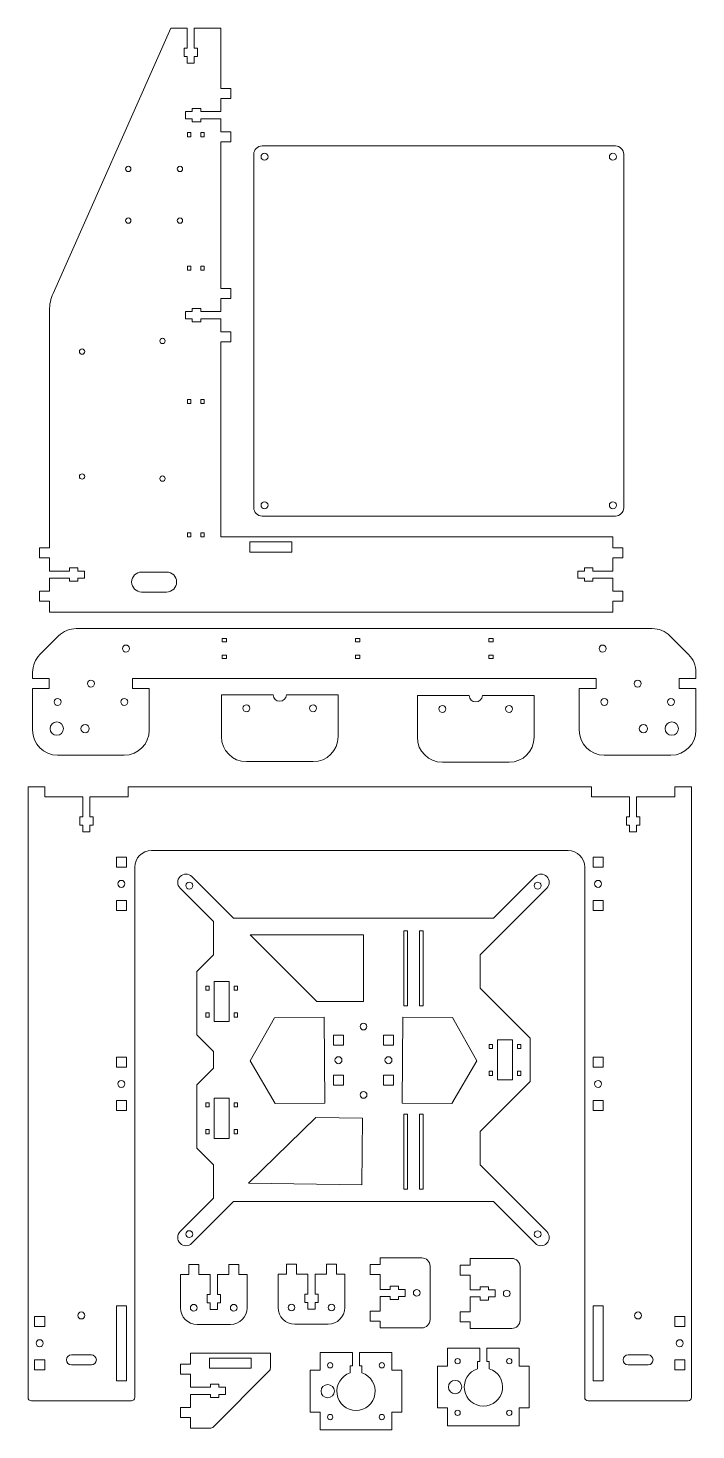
# Model space of a CAD drawing. Header units: millimetres. Extents: x -296 to 113, y -708 to 658.
# Drawn here: x -296 to 105, y -183 to 658 of the extents above; entities that cross this region are included whole.
import ezdxf

# ---------------------------------------------------------------- set-up
doc = ezdxf.new("R2010")
doc.units = ezdxf.units.MM

msp = doc.modelspace()

# ---------------------------------------------------------------- linework, layer by layer
at = {"color": 7, "linetype": 'Continuous', "lineweight": 15}
for p, q in [((-210.06, 657.87), (-280.71, 498.67)), ((-200.16, 657.87), (-210.06, 657.87)), ((-200.16, 657.87), (-200.16, 645.87)), ((-180.06, 657.87), (-195.96, 657.87)), ((-195.96, 645.87), (-195.96, 657.87)), ((-180.06, 657.87), (-180.06, 621.61)), ((-200.16, 645.87), (-202.06, 645.87)), ((-202.06, 645.87), (-202.06, 640.77)), ((-202.06, 640.77), (-200.16, 640.77)), ((-200.16, 640.77), (-200.16, 636.77)), ((-194.06, 645.87), (-195.96, 645.87)), ((-195.96, 636.77), (-195.96, 640.77)), ((-195.96, 640.77), (-194.06, 640.77)), ((-194.06, 640.77), (-194.06, 645.87)), ((-200.16, 636.77), (-195.96, 636.77)), ((-174.06, 621.61), (-180.06, 621.61)), ((-174.06, 615.61), (-180.06, 615.61)), ((-180.06, 615.61), (-180.06, 607.81)), ((-174.06, 621.61), (-174.06, 615.61)), ((-197.16, 607.81), (-201.16, 607.81)), ((-201.16, 607.81), (-201.16, 603.41)), ((-192.06, 609.61), (-197.16, 609.61)), ((-197.16, 609.61), (-197.16, 607.81)), ((-192.06, 607.81), (-192.06, 609.61)), ((-180.06, 607.81), (-192.06, 607.81)), ((-201.16, 603.41), (-197.16, 603.41)), ((-197.16, 603.41), (-197.16, 601.61)), ((-197.16, 601.61), (-192.06, 601.61)), ((-192.06, 601.61), (-192.06, 603.41)), ((-192.06, 603.41), (-180.06, 603.41)), ((-180.06, 603.41), (-180.06, 595.61)), ((-198.06, 595.12), (-200.06, 595.12)), ((-200.06, 595.12), (-200.06, 592.62)), ((-200.06, 592.62), (-198.06, 592.62)), ((-198.06, 592.62), (-198.06, 595.12)), ((-190.06, 595.12), (-192.06, 595.12)), ((-192.06, 595.12), (-192.06, 592.62)), ((-192.06, 592.62), (-190.06, 592.62)), ((-190.06, 592.62), (-190.06, 595.12)), ((-174.06, 595.61), (-180.06, 595.61)), ((-174.06, 589.61), (-180.06, 589.61)), ((-180.06, 589.61), (-180.06, 501.61)), ((-174.06, 595.61), (-174.06, 589.61)), ((-160.34, 582.17), (-160.34, 370.17)), ((56.66, 587.17), (-155.34, 587.17)), ((61.66, 370.17), (61.66, 582.17)), ((-198.06, 515.12), (-200.06, 515.12)), ((-200.06, 515.12), (-200.06, 512.62)), ((-198.06, 512.62), (-198.06, 515.12)), ((-190.06, 515.12), (-192.06, 515.12)), ((-192.06, 515.12), (-192.06, 512.62)), ((-190.06, 512.62), (-190.06, 515.12)), ((-200.06, 512.62), (-198.06, 512.62)), ((-192.06, 512.62), (-190.06, 512.62)), ((-174.06, 501.61), (-180.06, 501.61)), ((-174.06, 501.61), (-174.06, 495.61)), ((-282.86, 346.12), (-282.86, 488.52)), ((-197.16, 487.81), (-201.16, 487.81)), ((-201.16, 487.81), (-201.16, 483.41)), ((-192.06, 489.61), (-197.16, 489.61)), ((-197.16, 489.61), (-197.16, 487.81)), ((-192.06, 487.81), (-192.06, 489.61)), ((-180.06, 487.81), (-192.06, 487.81)), ((-174.06, 495.61), (-180.06, 495.61)), ((-180.06, 495.61), (-180.06, 487.81)), ((-201.16, 483.41), (-197.16, 483.41)), ((-197.16, 483.41), (-197.16, 481.61)), ((-197.16, 481.61), (-192.06, 481.61)), ((-192.06, 481.61), (-192.06, 483.41)), ((-192.06, 483.41), (-180.06, 483.41)), ((-180.06, 483.41), (-180.06, 475.61)), ((-174.06, 475.61), (-180.06, 475.61)), ((-174.06, 475.61), (-174.06, 469.61)), ((-174.06, 469.61), (-180.06, 469.61)), ((-180.06, 469.61), (-180.06, 352.62)), ((-198.06, 435.12), (-200.06, 435.12)), ((-200.06, 435.12), (-200.06, 432.62)), ((-200.06, 432.62), (-198.06, 432.62)), ((-198.06, 432.62), (-198.06, 435.12)), ((-190.06, 435.12), (-192.06, 435.12)), ((-192.06, 435.12), (-192.06, 432.62)), ((-192.06, 432.62), (-190.06, 432.62)), ((-190.06, 432.62), (-190.06, 435.12)), ((-155.34, 365.17), (56.66, 365.17)), ((-198.06, 355.12), (-200.06, 355.12)), ((-200.06, 355.12), (-200.06, 352.62)), ((-198.06, 352.62), (-198.06, 355.12)), ((-192.06, 355.12), (-192.06, 352.62)), ((-190.06, 355.12), (-192.06, 355.12)), ((-190.06, 352.62), (-190.06, 355.12)), ((-288.86, 346.12), (-288.86, 340.12)), ((-288.86, 346.12), (-282.86, 346.12)), ((-200.06, 352.62), (-198.06, 352.62)), ((-192.06, 352.62), (-190.06, 352.62)), ((55.14, 352.62), (-180.06, 352.62)), ((-137.53, 349.74), (-162.58, 349.74)), ((-162.58, 349.74), (-162.58, 343.49)), ((-137.53, 343.49), (-137.53, 349.74)), ((55.14, 352.62), (55.14, 346.12)), ((61.14, 346.12), (55.14, 346.12)), ((61.14, 346.12), (61.14, 340.12)), ((-288.86, 340.12), (-282.86, 340.12)), ((-282.86, 332.22), (-282.86, 340.12)), ((-162.58, 343.49), (-137.53, 343.49)), ((61.14, 340.12), (55.14, 340.12)), ((55.14, 340.12), (55.14, 332.22)), ((-282.86, 332.22), (-270.86, 332.22)), ((-282.86, 320.12), (-282.86, 328.02)), ((-270.86, 328.02), (-282.86, 328.02)), ((-270.86, 334.12), (-265.76, 334.12)), ((-270.86, 332.22), (-270.86, 334.12)), ((-270.86, 326.12), (-270.86, 328.02)), ((-265.76, 334.12), (-265.76, 332.22)), ((-265.76, 332.22), (-261.76, 332.22)), ((-261.76, 328.02), (-265.76, 328.02)), ((-265.76, 328.02), (-265.76, 326.12)), ((-261.76, 332.22), (-261.76, 328.02)), ((-212.56, 331.62), (-227.56, 331.62)), ((38.04, 332.22), (34.04, 332.22)), ((34.04, 332.22), (34.04, 328.02)), ((34.04, 328.02), (38.04, 328.02)), ((43.14, 334.12), (38.04, 334.12)), ((38.04, 334.12), (38.04, 332.22)), ((38.04, 328.02), (38.04, 326.12)), ((43.14, 332.22), (43.14, 334.12)), ((55.14, 332.22), (43.14, 332.22)), ((43.14, 328.02), (55.14, 328.02)), ((43.14, 326.12), (43.14, 328.02)), ((55.14, 328.02), (55.14, 320.12)), ((-288.86, 320.12), (-288.86, 314.12)), ((-288.86, 320.12), (-282.86, 320.12)), ((-265.76, 326.12), (-270.86, 326.12)), ((-227.56, 319.62), (-212.56, 319.62)), ((38.04, 326.12), (43.14, 326.12)), ((61.14, 320.12), (55.14, 320.12)), ((61.14, 320.12), (61.14, 314.12)), ((-288.86, 314.12), (-282.86, 314.12)), ((-282.86, 307.62), (-282.86, 314.12)), ((61.14, 314.12), (55.14, 314.12)), ((55.14, 314.12), (55.14, 307.62)), ((-282.86, 307.62), (55.14, 307.62)), ((78.8, 297.71), (-266.77, 297.71)), ((-277.38, 293.31), (-288.59, 282.1)), ((-176.75, 291.71), (-179.25, 291.71)), ((-179.25, 291.71), (-179.25, 289.71)), ((-179.25, 289.71), (-176.75, 289.71)), ((-176.75, 289.71), (-176.75, 291.71)), ((-96.75, 291.71), (-99.25, 291.71)), ((-99.25, 291.71), (-99.25, 289.71)), ((-99.25, 289.71), (-96.75, 289.71)), ((-96.75, 289.71), (-96.75, 291.71)), ((-16.75, 291.71), (-19.25, 291.71)), ((-19.25, 291.71), (-19.25, 289.71)), ((-19.25, 289.71), (-16.75, 289.71)), ((-16.75, 289.71), (-16.75, 291.71)), ((100.62, 282.1), (89.41, 293.31)), ((-176.75, 281.71), (-179.25, 281.71)), ((-179.25, 281.71), (-179.25, 279.71)), ((-179.25, 279.71), (-176.75, 279.71)), ((-176.75, 279.71), (-176.75, 281.71)), ((-99.25, 281.71), (-99.25, 279.71)), ((-96.75, 281.71), (-99.25, 281.71)), ((-99.25, 279.71), (-96.75, 279.71)), ((-96.75, 279.71), (-96.75, 281.71)), ((-19.25, 281.71), (-19.25, 279.71)), ((-16.75, 281.71), (-19.25, 281.71)), ((-19.25, 279.71), (-16.75, 279.71)), ((-16.75, 279.71), (-16.75, 281.71)), ((-292.98, 271.49), (-292.98, 267.71)), ((105.02, 267.71), (105.02, 271.49)), ((-282.96, 267.71), (-292.98, 267.71)), ((-292.98, 261.69), (-292.98, 236.71)), ((-292.98, 261.69), (-282.96, 261.69)), ((-282.96, 261.69), (-282.96, 267.71)), ((-233, 267.71), (45.04, 267.71)), ((-233, 267.71), (-233, 261.69)), ((-233, 261.69), (-222.98, 261.69)), ((-222.98, 236.71), (-222.98, 261.69)), ((35.02, 236.71), (35.02, 261.69)), ((45.04, 261.69), (35.02, 261.69)), ((45.04, 267.71), (45.04, 261.69)), ((95, 267.71), (105.02, 267.71)), ((95, 261.69), (95, 267.71)), ((105.02, 261.69), (95, 261.69)), ((105.02, 236.71), (105.02, 261.69)), ((-148.71, 257.89), (-179.72, 257.89)), ((-179.72, 257.89), (-179.72, 232.89)), ((-109.72, 257.89), (-140.73, 257.89)), ((-109.72, 232.89), (-109.72, 257.89)), ((-62.14, 257.5), (-62.14, 232.5)), ((-31.13, 257.5), (-62.14, 257.5)), ((7.86, 257.5), (-23.15, 257.5)), ((7.86, 232.5), (7.86, 257.5)), ((-237.98, 221.71), (-277.98, 221.71)), ((50.02, 221.71), (90.02, 221.71)), ((-164.72, 217.89), (-124.72, 217.89)), ((-47.14, 217.5), (-7.14, 217.5)), ((-295.73, 202.84), (-295.73, -163.41)), ((-285.73, 202.84), (-295.73, 202.84)), ((-285.73, 196.84), (-285.73, 202.84)), ((42.25, 202.84), (-235.71, 202.84)), ((-235.71, 196.84), (-235.71, 202.84)), ((42.25, 196.84), (42.25, 202.84)), ((102.27, 202.84), (92.27, 202.84)), ((92.27, 196.84), (92.27, 202.84)), ((102.27, -163.41), (102.27, 202.84)), ((-285.73, 196.84), (-262.77, 196.84)), ((-262.77, 196.84), (-262.77, 184.84)), ((-258.67, 196.84), (-235.71, 196.84)), ((-258.67, 184.84), (-258.67, 196.84)), ((42.25, 196.84), (65.21, 196.84)), ((65.21, 196.84), (65.21, 184.84)), ((69.31, 196.84), (92.27, 196.84)), ((69.31, 184.84), (69.31, 196.84)), ((-264.72, 184.84), (-264.72, 179.74)), ((-262.77, 184.84), (-264.72, 184.84)), ((-264.72, 179.74), (-262.77, 179.74)), ((-262.77, 179.74), (-262.77, 175.74)), ((-256.72, 184.84), (-258.67, 184.84)), ((-258.67, 175.74), (-258.67, 179.74)), ((-258.67, 179.74), (-256.72, 179.74)), ((-256.72, 179.74), (-256.72, 184.84)), ((63.26, 184.84), (63.26, 179.74)), ((65.21, 184.84), (63.26, 184.84)), ((63.26, 179.74), (65.21, 179.74)), ((65.21, 179.74), (65.21, 175.74)), ((71.26, 184.84), (69.31, 184.84)), ((69.31, 179.74), (71.26, 179.74)), ((69.31, 175.74), (69.31, 179.74)), ((71.26, 179.74), (71.26, 184.84)), ((-262.77, 175.74), (-258.67, 175.74)), ((65.21, 175.74), (69.31, 175.74)), ((-236.72, 160.6), (-242.74, 160.6)), ((-242.74, 160.6), (-242.74, 154.58)), ((-236.72, 154.58), (-236.72, 160.6)), ((28.27, 164.59), (-221.73, 164.59)), ((43.26, 160.6), (43.26, 154.58)), ((49.28, 160.6), (43.26, 160.6)), ((49.28, 154.58), (49.28, 160.6)), ((-242.74, 154.58), (-236.72, 154.58)), ((-231.73, 154.59), (-231.73, -163.41)), ((38.27, -163.41), (38.27, 154.59)), ((43.26, 154.58), (49.28, 154.58)), ((-172.47, 124.01), (-197.47, 149.01)), ((8.53, 149.01), (-16.47, 124.01)), ((-242.74, 134.6), (-242.74, 128.58)), ((-236.72, 134.6), (-242.74, 134.6)), ((-236.72, 128.58), (-236.72, 134.6)), ((-204.47, 142.01), (-184.47, 122.01)), ((-24.47, 102.01), (15.53, 142.01)), ((49.28, 134.6), (43.26, 134.6)), ((43.26, 134.6), (43.26, 128.58)), ((49.28, 128.58), (49.28, 134.6)), ((-242.74, 128.58), (-236.72, 128.58)), ((43.26, 128.58), (49.28, 128.58)), ((-184.47, 122.01), (-184.47, 102.01)), ((-16.47, 124.01), (-172.47, 124.01)), ((-94.47, 114.01), (-162.47, 114.01)), ((-162.47, 114.01), (-122.47, 74.01)), ((-94.47, 74.01), (-94.47, 114.01)), ((-68.12, 116.51), (-70.32, 116.51)), ((-70.32, 116.51), (-70.32, 71.51)), ((-68.12, 71.51), (-68.12, 116.51)), ((-60.82, 116.51), (-60.82, 71.51)), ((-58.62, 116.51), (-60.82, 116.51)), ((-58.62, 71.51), (-58.62, 116.51)), ((-184.47, 102.01), (-194.47, 92.01)), ((-24.47, 82.01), (-24.47, 102.01)), ((-194.47, 92.01), (-194.47, 54.01)), ((-183.97, 86.06), (-183.97, 61.96)), ((-174.97, 86.06), (-183.97, 86.06)), ((-174.97, 61.96), (-174.97, 86.06)), ((-186.97, 83.31), (-188.97, 83.31)), ((-188.97, 83.31), (-188.97, 80.81)), ((-188.97, 80.81), (-186.97, 80.81)), ((-186.97, 80.81), (-186.97, 83.31)), ((-171.97, 83.31), (-171.97, 80.81)), ((-169.97, 83.31), (-171.97, 83.31)), ((-171.97, 80.81), (-169.97, 80.81)), ((-169.97, 80.81), (-169.97, 83.31)), ((5.53, 52.01), (-24.47, 82.01)), ((-122.47, 74.01), (-94.47, 74.01)), ((-70.32, 71.51), (-68.12, 71.51)), ((-60.82, 71.51), (-58.62, 71.51)), ((-188.97, 67.21), (-188.97, 64.71)), ((-186.97, 67.21), (-188.97, 67.21)), ((-188.97, 64.71), (-186.97, 64.71)), ((-186.97, 64.71), (-186.97, 67.21)), ((-183.97, 61.96), (-174.97, 61.96)), ((-169.97, 67.21), (-171.97, 67.21)), ((-171.97, 67.21), (-171.97, 64.71)), ((-171.97, 64.71), (-169.97, 64.71)), ((-169.97, 64.71), (-169.97, 67.21)), ((-147.84, 64.33), (-162.5, 38.46)), ((-118.11, 64.57), (-147.84, 64.33)), ((-117.69, 13.07), (-118.11, 64.57)), ((-70.82, 64.59), (-71.18, 13.09)), ((-41.08, 64.38), (-70.82, 64.59)), ((-26.4, 38.53), (-41.08, 64.38)), ((-194.47, 54.01), (-184.47, 44.01)), ((-112.47, 53.84), (-112.47, 47.82)), ((-106.45, 53.84), (-112.47, 53.84)), ((-106.45, 47.82), (-106.45, 53.84)), ((-76.45, 53.84), (-82.47, 53.84)), ((-82.47, 53.84), (-82.47, 47.82)), ((-76.45, 47.82), (-76.45, 53.84)), ((-13.97, 51.06), (-13.97, 26.96)), ((-4.97, 51.06), (-13.97, 51.06)), ((-4.97, 26.96), (-4.97, 51.06)), ((5.53, 26.01), (5.53, 52.01)), ((-184.47, 44.01), (-184.47, 34.01)), ((-112.47, 47.82), (-106.45, 47.82)), ((-82.47, 47.82), (-76.45, 47.82)), ((-18.97, 48.31), (-18.97, 45.81)), ((-16.97, 48.31), (-18.97, 48.31)), ((-18.97, 45.81), (-16.97, 45.81)), ((-16.97, 45.81), (-16.97, 48.31)), ((-1.97, 48.31), (-1.97, 45.81)), ((0.03, 48.31), (-1.97, 48.31)), ((-1.97, 45.81), (0.03, 45.81)), ((0.03, 45.81), (0.03, 48.31)), ((-236.72, 40.6), (-242.74, 40.6)), ((-242.74, 40.6), (-242.74, 34.58)), ((-242.74, 34.58), (-236.72, 34.58)), ((-236.72, 34.58), (-236.72, 40.6)), ((-184.47, 34.01), (-194.47, 24.01)), ((-162.5, 38.46), (-147.43, 12.83)), ((-41.45, 12.88), (-26.4, 38.53)), ((43.26, 40.6), (43.26, 34.58)), ((49.28, 40.6), (43.26, 40.6)), ((43.26, 34.58), (49.28, 34.58)), ((49.28, 34.58), (49.28, 40.6)), ((-106.45, 29.84), (-112.47, 29.84)), ((-112.47, 29.84), (-112.47, 23.82)), ((-106.45, 23.82), (-106.45, 29.84)), ((-76.45, 29.84), (-82.47, 29.84)), ((-82.47, 29.84), (-82.47, 23.82)), ((-76.45, 23.82), (-76.45, 29.84)), ((-24.47, -3.99), (5.53, 26.01)), ((-16.97, 32.21), (-18.97, 32.21)), ((-18.97, 32.21), (-18.97, 29.71)), ((-18.97, 29.71), (-16.97, 29.71)), ((-16.97, 29.71), (-16.97, 32.21)), ((-13.97, 26.96), (-4.97, 26.96)), ((-1.97, 32.21), (-1.97, 29.71)), ((0.03, 32.21), (-1.97, 32.21)), ((-1.97, 29.71), (0.03, 29.71)), ((0.03, 29.71), (0.03, 32.21)), ((-194.47, 24.01), (-194.47, -13.99)), ((-112.47, 23.82), (-106.45, 23.82)), ((-82.47, 23.82), (-76.45, 23.82)), ((-236.72, 14.6), (-242.74, 14.6)), ((-242.74, 14.6), (-242.74, 8.58)), ((-242.74, 8.58), (-236.72, 8.58)), ((-236.72, 8.58), (-236.72, 14.6)), ((-188.97, 13.31), (-188.97, 10.81)), ((-186.97, 13.31), (-188.97, 13.31)), ((-188.97, 10.81), (-186.97, 10.81)), ((-186.97, 10.81), (-186.97, 13.31)), ((-183.97, 16.06), (-183.97, -8.04)), ((-174.97, 16.06), (-183.97, 16.06)), ((-174.97, -8.04), (-174.97, 16.06)), ((-171.97, 13.31), (-171.97, 10.81)), ((-169.97, 13.31), (-171.97, 13.31)), ((-171.97, 10.81), (-169.97, 10.81)), ((-169.97, 10.81), (-169.97, 13.31)), ((-147.43, 12.83), (-117.69, 13.07)), ((-71.18, 13.09), (-41.45, 12.88)), ((43.26, 14.6), (43.26, 8.58)), ((49.28, 14.6), (43.26, 14.6)), ((43.26, 8.58), (49.28, 8.58)), ((49.28, 8.58), (49.28, 14.6)), ((-122.96, 4.41), (-163.52, -35.02)), ((-94.96, 4.01), (-122.96, 4.41)), ((-95.53, -35.99), (-94.96, 4.01)), ((-68.12, 6.51), (-70.32, 6.51)), ((-70.32, 6.51), (-70.32, -38.49)), ((-68.12, -38.49), (-68.12, 6.51)), ((-60.82, 6.51), (-60.82, -38.49)), ((-58.62, 6.51), (-60.82, 6.51)), ((-58.62, -38.49), (-58.62, 6.51)), ((-188.97, -2.79), (-188.97, -5.29)), ((-186.97, -2.79), (-188.97, -2.79)), ((-188.97, -5.29), (-186.97, -5.29)), ((-186.97, -5.29), (-186.97, -2.79)), ((-183.97, -8.04), (-174.97, -8.04)), ((-169.97, -2.79), (-171.97, -2.79)), ((-171.97, -2.79), (-171.97, -5.29)), ((-171.97, -5.29), (-169.97, -5.29)), ((-169.97, -5.29), (-169.97, -2.79)), ((-24.47, -23.99), (-24.47, -3.99)), ((-194.47, -13.99), (-184.47, -23.99)), ((-184.47, -23.99), (-184.47, -43.99)), ((15.53, -63.99), (-24.47, -23.99)), ((-163.52, -35.02), (-95.53, -35.99)), ((-70.32, -38.49), (-68.12, -38.49)), ((-60.82, -38.49), (-58.62, -38.49)), ((-184.47, -43.99), (-204.47, -63.99)), ((-197.47, -70.99), (-172.47, -45.99)), ((-172.47, -45.99), (-16.47, -45.99)), ((-16.47, -45.99), (8.53, -70.99)), ((-199.33, -83.63), (-199.33, -89.63)), ((-199.33, -83.63), (-193.33, -83.63)), ((-193.33, -83.63), (-193.33, -89.63)), ((-175.33, -83.63), (-175.33, -89.63)), ((-175.33, -83.63), (-169.33, -83.63)), ((-169.33, -83.63), (-169.33, -89.63)), ((-140.7, -83.5), (-140.7, -89.5)), ((-140.7, -83.5), (-134.7, -83.5)), ((-134.7, -83.5), (-134.7, -89.5)), ((-116.7, -83.5), (-116.7, -89.5)), ((-116.7, -83.5), (-110.7, -83.5)), ((-110.7, -83.5), (-110.7, -89.5)), ((-90.54, -83.73), (-84.54, -83.73)), ((-90.54, -89.73), (-90.54, -83.73)), ((-84.54, -79.73), (-84.54, -83.73)), ((-59.54, -79.73), (-84.54, -79.73)), ((-36.55, -90.07), (-36.55, -84.07)), ((-36.55, -84.07), (-30.55, -84.07)), ((-30.55, -80.07), (-30.55, -84.07)), ((-5.55, -80.07), (-30.55, -80.07)), ((-204.33, -89.63), (-204.33, -109.63)), ((-199.33, -89.63), (-204.33, -89.63)), ((-186.53, -89.63), (-193.33, -89.63)), ((-186.53, -89.63), (-186.53, -101.63)), ((-182.13, -101.63), (-182.13, -89.63)), ((-175.33, -89.63), (-182.13, -89.63)), ((-164.33, -89.63), (-169.33, -89.63)), ((-164.33, -109.63), (-164.33, -89.63)), ((-140.7, -89.5), (-145.7, -89.5)), ((-145.7, -89.5), (-145.7, -109.5)), ((-127.9, -89.5), (-134.7, -89.5)), ((-127.9, -89.5), (-127.9, -101.5)), ((-123.5, -101.5), (-123.5, -89.5)), ((-116.7, -89.5), (-123.5, -89.5)), ((-105.7, -89.5), (-110.7, -89.5)), ((-105.7, -109.5), (-105.7, -89.5)), ((-90.54, -89.73), (-84.54, -89.73)), ((-84.54, -89.73), (-84.54, -98.63)), ((-54.54, -116.73), (-54.54, -84.73)), ((-36.55, -90.07), (-30.55, -90.07)), ((-30.55, -90.07), (-30.55, -98.97)), ((-0.55, -117.07), (-0.55, -85.07)), ((-78.54, -98.63), (-84.54, -98.63)), ((-73.44, -96.73), (-78.54, -96.73)), ((-78.54, -96.73), (-78.54, -98.63)), ((-73.44, -98.63), (-73.44, -96.73)), ((-69.44, -98.63), (-73.44, -98.63)), ((-69.44, -102.83), (-69.44, -98.63)), ((-24.55, -98.97), (-30.55, -98.97)), ((-19.45, -97.07), (-24.55, -97.07)), ((-24.55, -97.07), (-24.55, -98.97)), ((-19.45, -98.97), (-19.45, -97.07)), ((-15.45, -98.97), (-19.45, -98.97)), ((-15.45, -103.17), (-15.45, -98.97)), ((-236.72, -108.41), (-242.74, -108.41)), ((-242.74, -108.41), (-242.74, -153.41)), ((-236.72, -153.41), (-236.72, -108.41)), ((-186.53, -101.63), (-188.33, -101.63)), ((-188.33, -101.63), (-188.33, -106.63)), ((-188.33, -106.63), (-186.53, -106.63)), ((-186.53, -106.63), (-186.53, -110.63)), ((-180.33, -101.63), (-182.13, -101.63)), ((-182.13, -110.63), (-182.13, -106.63)), ((-182.13, -106.63), (-180.33, -106.63)), ((-180.33, -106.63), (-180.33, -101.63)), ((-127.9, -101.5), (-129.7, -101.5)), ((-129.7, -101.5), (-129.7, -106.5)), ((-129.7, -106.5), (-127.9, -106.5)), ((-127.9, -106.5), (-127.9, -110.5)), ((-121.7, -101.5), (-123.5, -101.5)), ((-123.5, -110.5), (-123.5, -106.5)), ((-123.5, -106.5), (-121.7, -106.5)), ((-121.7, -106.5), (-121.7, -101.5)), ((-84.54, -102.83), (-84.54, -111.73)), ((-84.54, -102.83), (-78.54, -102.83)), ((-78.54, -102.83), (-78.54, -104.73)), ((-78.54, -104.73), (-73.44, -104.73)), ((-73.44, -102.83), (-69.44, -102.83)), ((-73.44, -104.73), (-73.44, -102.83)), ((-30.55, -103.17), (-30.55, -112.07)), ((-30.55, -103.17), (-24.55, -103.17)), ((-24.55, -103.17), (-24.55, -105.07)), ((-24.55, -105.07), (-19.45, -105.07)), ((-19.45, -105.07), (-19.45, -103.17)), ((-19.45, -103.17), (-15.45, -103.17)), ((43.26, -108.41), (43.26, -153.41)), ((49.28, -108.41), (43.26, -108.41)), ((49.28, -153.41), (49.28, -108.41)), ((-291.75, -114.9), (-291.75, -120.92)), ((-285.73, -114.9), (-291.75, -114.9)), ((-285.73, -120.92), (-285.73, -114.9)), ((-186.53, -110.63), (-182.13, -110.63)), ((-127.9, -110.5), (-123.5, -110.5)), ((-90.54, -117.73), (-90.54, -111.73)), ((-90.54, -111.73), (-84.54, -111.73)), ((-36.55, -118.07), (-36.55, -112.07)), ((-36.55, -112.07), (-30.55, -112.07)), ((98.29, -114.9), (92.27, -114.9)), ((92.27, -114.9), (92.27, -120.92)), ((98.29, -120.92), (98.29, -114.9)), ((-291.75, -120.92), (-285.73, -120.92)), ((-194.33, -119.63), (-174.33, -119.63)), ((-135.7, -119.5), (-115.7, -119.5)), ((-90.54, -117.73), (-84.54, -117.73)), ((-84.54, -117.73), (-84.54, -121.73)), ((-84.54, -121.73), (-59.54, -121.73)), ((-36.55, -118.07), (-30.55, -118.07)), ((-30.55, -118.07), (-30.55, -122.07)), ((-30.55, -122.07), (-5.55, -122.07)), ((92.27, -120.92), (98.29, -120.92)), ((-43.99, -133.92), (-43.99, -144.68)), ((-24.59, -133.92), (-43.99, -133.92)), ((-24.59, -141.92), (-24.59, -133.92)), ((-20.39, -141.92), (-20.39, -133.92)), ((-0.99, -133.92), (-20.39, -133.92)), ((-0.99, -144.68), (-0.99, -133.92)), ((-285.73, -140.9), (-291.75, -140.9)), ((-291.75, -140.9), (-291.75, -146.92)), ((-285.73, -146.92), (-285.73, -140.9)), ((-257.73, -137.91), (-269.73, -137.91)), ((-198.3, -136.88), (-198.3, -143.38)), ((-150.3, -136.88), (-198.3, -136.88)), ((-161.78, -139.85), (-186.83, -139.85)), ((-186.83, -139.85), (-186.83, -145.9)), ((-161.78, -145.9), (-161.78, -139.85)), ((-150.3, -145.64), (-150.3, -136.88)), ((-120.44, -136.41), (-120.44, -147.17)), ((-101.04, -136.41), (-120.44, -136.41)), ((-101.04, -144.41), (-101.04, -136.41)), ((-96.84, -144.41), (-96.84, -136.41)), ((-77.44, -136.41), (-96.84, -136.41)), ((-77.44, -147.17), (-77.44, -136.41)), ((-25.99, -141.92), (-24.59, -141.92)), ((-25.99, -146.23), (-25.99, -141.92)), ((-18.99, -141.92), (-20.39, -141.92)), ((-18.99, -146.23), (-18.99, -141.92)), ((76.27, -137.91), (64.27, -137.91)), ((92.27, -140.9), (92.27, -146.92)), ((98.29, -140.9), (92.27, -140.9)), ((98.29, -146.92), (98.29, -140.9)), ((-291.75, -146.92), (-285.73, -146.92)), ((-269.73, -143.91), (-257.73, -143.91)), ((-204.3, -149.38), (-204.3, -143.38)), ((-204.3, -143.38), (-198.3, -143.38)), ((-204.3, -149.38), (-198.3, -149.38)), ((-198.3, -149.38), (-198.3, -157.18)), ((-186.83, -145.9), (-161.78, -145.9)), ((-184.43, -181), (-151.18, -147.76)), ((-126.44, -147.17), (-126.44, -172.17)), ((-126.44, -147.17), (-120.44, -147.17)), ((-102.44, -144.41), (-101.04, -144.41)), ((-102.44, -148.72), (-102.44, -144.41)), ((-95.44, -144.41), (-96.84, -144.41)), ((-95.44, -148.72), (-95.44, -144.41)), ((-71.44, -147.17), (-77.44, -147.17)), ((-71.44, -147.17), (-71.44, -172.17)), ((-49.99, -144.68), (-43.99, -144.68)), ((-49.99, -144.68), (-49.99, -169.68)), ((5.01, -144.68), (-0.99, -144.68)), ((5.01, -144.68), (5.01, -169.68)), ((64.27, -143.91), (76.27, -143.91)), ((92.27, -146.92), (98.29, -146.92)), ((-242.74, -153.41), (-236.72, -153.41)), ((-186.3, -157.18), (-198.3, -157.18)), ((-181.2, -155.38), (-186.3, -155.38)), ((-186.3, -155.38), (-186.3, -157.18)), ((-181.2, -157.18), (-181.2, -155.38)), ((-177.2, -157.18), (-181.2, -157.18)), ((-177.2, -161.58), (-177.2, -157.18)), ((43.26, -153.41), (49.28, -153.41)), ((-293.73, -165.41), (-233.73, -165.41)), ((-198.3, -161.58), (-198.3, -169.38)), ((-198.3, -161.58), (-186.3, -161.58)), ((-186.3, -161.58), (-186.3, -163.38)), ((-186.3, -163.38), (-181.2, -163.38)), ((-181.2, -163.38), (-181.2, -161.58)), ((-181.2, -161.58), (-177.2, -161.58)), ((40.27, -165.41), (100.27, -165.41)), ((-204.3, -175.38), (-204.3, -169.38)), ((-204.3, -169.38), (-198.3, -169.38)), ((-204.3, -175.38), (-198.3, -175.38)), ((-198.3, -175.38), (-198.3, -181.88)), ((-126.44, -172.17), (-120.44, -172.17)), ((-120.44, -172.17), (-120.44, -182.94)), ((-71.44, -172.17), (-77.44, -172.17)), ((-77.44, -182.94), (-77.44, -172.17)), ((-49.99, -169.68), (-43.99, -169.68)), ((-43.99, -169.68), (-43.99, -180.45)), ((5.01, -169.68), (-0.99, -169.68)), ((-0.99, -180.45), (-0.99, -169.68)), ((-198.3, -181.88), (-186.55, -181.88)), ((-120.44, -182.94), (-77.44, -182.94)), ((-43.99, -180.45), (-0.99, -180.45))]:
    msp.add_line(p, q, dxfattribs=at)
for centre, radius in [((-153.84, 580.67), 2.1), ((55.16, 580.67), 2.1), ((-235.56, 573.37), 1.6), ((-204.56, 573.37), 1.6), ((-235.56, 542.37), 1.6), ((-204.56, 542.37), 1.6), ((-215.06, 470.17), 1.6), ((-263.32, 463.82), 1.6), ((-263.32, 388.89), 1.6), ((-215.06, 387.62), 1.6), ((-153.84, 371.67), 2.1), ((55.16, 371.67), 2.1), ((-236.97, 285.71), 2.1), ((49.01, 285.71), 2.1), ((-257.98, 264.7), 2.1), ((70.02, 264.7), 2.1), ((-277.98, 253.69), 2.1), ((-237.98, 253.69), 2.1), ((50.02, 253.69), 2.1), ((90.02, 253.69), 2.1), ((-164.72, 249.89), 2.1), ((-124.72, 249.89), 2.1), ((-47.14, 249.5), 2.1), ((-7.14, 249.5), 2.1), ((-278.48, 237.69), 4), ((-261.48, 237.69), 2.5), ((73.52, 237.69), 2.5), ((90.52, 237.69), 4), ((-239.73, 144.59), 2.1), ((-198.98, 143.52), 2.05), ((10.04, 143.52), 2.05), ((46.27, 144.59), 2.1), ((-94.46, 58.99), 2.05), ((-109.46, 38.84), 2.1), ((-79.46, 38.84), 2.1), ((-239.73, 24.59), 2.1), ((46.27, 24.59), 2.1), ((-94.44, 18.02), 2.05), ((-198.98, -65.48), 2.05), ((10.04, -65.5), 2.05), ((-62.54, -100.73), 2), ((-8.55, -101.07), 2), ((-196.33, -109.63), 2), ((-172.33, -109.63), 2), ((-137.7, -109.5), 2), ((-113.7, -109.5), 2), ((-263.73, -114.28), 2.1), ((70.27, -114.28), 2.1), ((-288.74, -130.91), 2.1), ((95.28, -130.91), 2.1), ((-114.44, -144.17), 1.6), ((-83.44, -144.17), 1.6), ((-37.99, -141.68), 1.6), ((-6.99, -141.68), 1.6), ((-115.94, -159.67), 4), ((-39.49, -157.18), 4), ((-114.44, -175.17), 1.6), ((-83.44, -175.17), 1.6), ((-37.99, -172.68), 1.6), ((-6.99, -172.68), 1.6)]:
    msp.add_circle(centre, radius, dxfattribs=at)
for centre, radius, start, end in [((-155.34, 582.17), 5, 90, 180), ((56.66, 582.17), 5, 0, 90), ((-257.86, 488.52), 25, 156.06906, 180), ((-155.34, 370.17), 5, 180, 270), ((56.66, 370.17), 5, 270, 0), ((-227.56, 325.62), 6, 90, 270), ((-212.56, 325.62), 6, 270, 90), ((-266.77, 282.71), 15, 90, 135), ((78.8, 282.71), 15, 45, 90), ((-277.98, 271.49), 15, 135, 180), ((90.02, 271.49), 15, 0, 45), ((-144.72, 258.13), 4, 183.47593, 356.52407), ((-27.14, 257.74), 4, 183.47593, 356.52407), ((-277.98, 236.71), 15, 180, 270), ((-237.98, 236.71), 15, 270, 0), ((50.02, 236.71), 15, 180, 270), ((90.02, 236.71), 15, 270, 0), ((-164.72, 232.89), 15, 180, 270), ((-124.72, 232.89), 15, 270, 0), ((-47.14, 232.5), 15, 180, 270), ((-7.14, 232.5), 15, 270, 0), ((-221.73, 154.59), 10, 90, 180), ((28.27, 154.59), 10, 0, 90), ((-200.97, 145.51), 4.95, 45, 225), ((12.03, 145.51), 4.95, 315, 135), ((-200.97, -67.49), 4.95, 135, 315), ((12.03, -67.49), 4.95, 225, 45), ((-59.54, -84.73), 5, 0, 90), ((-5.55, -85.07), 5, 0, 90), ((-194.33, -109.63), 10, 180, 270), ((-174.33, -109.63), 10, 270, 0), ((-135.7, -109.5), 10, 180, 270), ((-115.7, -109.5), 10, 270, 0), ((-59.54, -116.73), 5, 270, 0), ((-5.55, -117.07), 5, 270, 0), ((-269.73, -140.91), 3, 90, 270), ((-257.73, -140.91), 3, 270, 90), ((64.27, -140.91), 3, 90, 270), ((76.27, -140.91), 3, 270, 90), ((-153.3, -145.64), 3, 315, 0), ((-98.94, -159.67), 11.5, 107.71893, 72.28107), ((-22.49, -157.18), 11.5, 107.71893, 72.28107), ((-293.73, -163.41), 2, 180, 270), ((-233.73, -163.41), 2, 270, 0), ((40.27, -163.41), 2, 180, 270), ((100.27, -163.41), 2, 270, 0), ((-186.55, -178.88), 3, 270, 315)]:
    msp.add_arc(centre, radius, start, end, dxfattribs=at)

doc.saveas('drawing.dxf')
